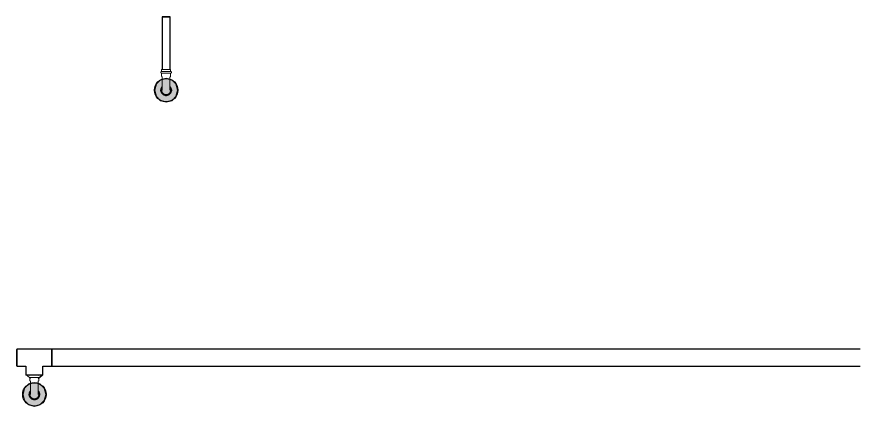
# Model space of a CAD drawing. Header units: inches. Extents: x -3327 to -1, y 8 to 1328.
# Drawn here: x -2727 to -2583, y 317.7 to 384.1 of the extents above; entities that cross this region are included whole.
import ezdxf

# ---------------------------------------------------------------- set-up
doc = ezdxf.new("R2010")
doc.units = ezdxf.units.IN
doc.header["$MEASUREMENT"] = 0
doc.layers.add('P-PIPE', color=3, linetype='Continuous', lineweight=9)
doc.layers.add('X - REF - FP', color=7, linetype='Continuous', true_color=0xb90000)

# ---------------------------------------------------------------- blocks, each defined once
blk = doc.blocks.new('Victaulic-VicPress316-Elbow 90-45deg Style P568_P571 - Standard-V6-SECOND LEVEL')
at = {"layer": 'P-PIPE'}
for p, q in [((-388.77, 322.6), (-388.77, 322.18)), ((-387.23, 322.92), (-387.22, 322.92)), ((-387.23, 322.18), (-387.23, 322.6)), ((-388.66, 322.03), (-388.66, 321.14)), ((-387.34, 321.14), (-387.34, 322.03))]:
    blk.add_line(p, q, dxfattribs=at)
at = {"layer": 'P-PIPE', "flags": 128}
for points in [[(-388.77, 322.63), (-388.77, 322.63), (-388.78, 322.63), (-388.78, 322.63), (-388.79, 322.64), (-388.8, 322.64), (-388.8, 322.64), (-388.81, 322.64), (-388.81, 322.64), (-388.82, 322.64), (-388.82, 322.64), (-388.83, 322.65), (-388.83, 322.65), (-388.84, 322.65), (-388.84, 322.66), (-388.85, 322.66), (-388.85, 322.66), (-388.86, 322.67), (-388.86, 322.67), (-388.87, 322.67), (-388.87, 322.68), (-388.87, 322.68), (-388.88, 322.69), (-388.88, 322.69), (-388.89, 322.7), (-388.89, 322.7), (-388.89, 322.71), (-388.89, 322.71), (-388.9, 322.72), (-388.9, 322.72), (-388.9, 322.73)], [(-388.78, 322.92), (-388.78, 322.92), (-388.77, 322.92)], [(-388.76, 322.92), (-388.76, 322.92), (-388.77, 322.92), (-388.77, 322.92), (-388.77, 322.92)], [(-388.77, 322.92), (-388.77, 322.92), (-388.76, 322.92), (-388.76, 322.92)], [(-388.75, 322.63), (-388.76, 322.63), (-388.76, 322.63), (-388.76, 322.63), (-388.77, 322.63), (-388.77, 322.63), (-388.77, 322.63)], [(-388.77, 322.63), (-388.77, 322.63), (-388.76, 322.63), (-388.76, 322.63), (-388.76, 322.63), (-388.75, 322.63), (-388.74, 322.63), (-388.74, 322.63), (-388.73, 322.63), (-388.72, 322.63), (-388.71, 322.63), (-388.69, 322.63), (-388.68, 322.63), (-388.67, 322.63), (-388.65, 322.63), (-388.63, 322.63), (-388.61, 322.63), (-388.6, 322.63), (-388.58, 322.63), (-388.56, 322.63), (-388.53, 322.63), (-388.51, 322.63), (-388.49, 322.63), (-388.46, 322.63), (-388.44, 322.63), (-388.41, 322.63), (-388.39, 322.63), (-388.36, 322.63), (-388.33, 322.63), (-388.31, 322.63), (-388.28, 322.63), (-388.25, 322.63), (-388.22, 322.63), (-388.19, 322.63), (-388.16, 322.63), (-388.13, 322.63), (-388.1, 322.63), (-388.07, 322.63), (-388.04, 322.63), (-388.02, 322.63)], [(-387.97, 322.63), (-387.94, 322.63), (-387.91, 322.63), (-387.88, 322.63), (-387.85, 322.63), (-387.82, 322.63), (-387.79, 322.63), (-387.76, 322.63), (-387.73, 322.63), (-387.7, 322.63), (-387.67, 322.63), (-387.65, 322.63), (-387.62, 322.63), (-387.59, 322.63), (-387.57, 322.63), (-387.54, 322.63), (-387.52, 322.63), (-387.49, 322.63), (-387.47, 322.63), (-387.45, 322.63), (-387.43, 322.63), (-387.41, 322.63), (-387.39, 322.63), (-387.37, 322.63), (-387.36, 322.63), (-387.34, 322.63), (-387.32, 322.63), (-387.31, 322.63), (-387.3, 322.63), (-387.29, 322.63), (-387.28, 322.63), (-387.27, 322.63), (-387.26, 322.63), (-387.25, 322.63), (-387.24, 322.63), (-387.24, 322.63), (-387.24, 322.63), (-387.23, 322.63), (-387.23, 322.63), (-387.23, 322.63)], [(-387.23, 322.63), (-387.23, 322.63), (-387.24, 322.63), (-387.24, 322.63), (-387.24, 322.63), (-387.25, 322.63)], [(-387.24, 322.92), (-387.24, 322.92), (-387.23, 322.92), (-387.23, 322.92), (-387.23, 322.92)], [(-387.23, 322.92), (-387.23, 322.92), (-387.24, 322.92), (-387.24, 322.92), (-387.24, 322.92)], [(-387.1, 322.72), (-387.1, 322.72), (-387.1, 322.71), (-387.11, 322.71), (-387.11, 322.7), (-387.11, 322.7), (-387.12, 322.69), (-387.12, 322.69), (-387.12, 322.68), (-387.13, 322.68), (-387.13, 322.68), (-387.14, 322.67), (-387.14, 322.67), (-387.14, 322.66), (-387.15, 322.66), (-387.15, 322.66), (-387.16, 322.65), (-387.16, 322.65), (-387.17, 322.65), (-387.17, 322.65), (-387.18, 322.64), (-387.18, 322.64), (-387.19, 322.64), (-387.2, 322.64), (-387.2, 322.64), (-387.21, 322.64), (-387.21, 322.63), (-387.22, 322.63), (-387.22, 322.63), (-387.23, 322.63), (-387.23, 322.63)], [(-388.66, 321.96), (-388.67, 321.97), (-388.67, 321.98), (-388.68, 321.98), (-388.69, 321.99), (-388.7, 322), (-388.7, 322.01), (-388.71, 322.02), (-388.72, 322.03), (-388.72, 322.04), (-388.73, 322.04), (-388.73, 322.05), (-388.74, 322.06), (-388.74, 322.07), (-388.75, 322.08), (-388.75, 322.09), (-388.76, 322.1), (-388.76, 322.12), (-388.76, 322.13), (-388.76, 322.14), (-388.76, 322.15), (-388.77, 322.16), (-388.77, 322.17), (-388.77, 322.18), (-388.77, 322.18)], [(-388.66, 321.14), (-388.66, 321.08), (-388.66, 321.02), (-388.66, 320.97), (-388.66, 320.91), (-388.66, 320.86), (-388.66, 320.8), (-388.66, 320.75), (-388.66, 320.7), (-388.66, 320.65), (-388.66, 320.59), (-388.66, 320.54), (-388.66, 320.49), (-388.66, 320.44), (-388.66, 320.4), (-388.66, 320.35), (-388.66, 320.3), (-388.66, 320.26), (-388.66, 320.22), (-388.66, 320.18), (-388.66, 320.14), (-388.66, 320.1), (-388.66, 320.06), (-388.66, 320.03), (-388.66, 319.99), (-388.66, 319.96), (-388.66, 319.93), (-388.66, 319.91), (-388.66, 319.88), (-388.66, 319.86), (-388.66, 319.84), (-388.66, 319.82), (-388.66, 319.8), (-388.66, 319.79), (-388.66, 319.77), (-388.66, 319.76), (-388.66, 319.75), (-388.66, 319.75), (-388.66, 319.74), (-388.66, 319.74), (-388.66, 319.74)], [(-387.23, 322.18), (-387.23, 322.17), (-387.23, 322.16), (-387.24, 322.15), (-387.24, 322.14), (-387.24, 322.13), (-387.24, 322.12), (-387.24, 322.11), (-387.25, 322.1), (-387.25, 322.09), (-387.26, 322.08), (-387.26, 322.07), (-387.26, 322.06), (-387.27, 322.05), (-387.28, 322.04), (-387.28, 322.03), (-387.29, 322.02), (-387.29, 322.01), (-387.3, 322), (-387.31, 321.99), (-387.32, 321.99), (-387.32, 321.98), (-387.33, 321.97), (-387.34, 321.97), (-387.34, 321.96)], [(-387.34, 319.74), (-387.34, 319.74), (-387.34, 319.75), (-387.34, 319.75), (-387.34, 319.76), (-387.34, 319.77), (-387.34, 319.78), (-387.34, 319.8), (-387.34, 319.81), (-387.34, 319.83), (-387.34, 319.85), (-387.34, 319.88), (-387.34, 319.9), (-387.34, 319.93), (-387.34, 319.96), (-387.34, 319.99), (-387.34, 320.02), (-387.34, 320.05), (-387.34, 320.09), (-387.34, 320.13), (-387.34, 320.17), (-387.34, 320.21), (-387.34, 320.25), (-387.34, 320.29), (-387.34, 320.34), (-387.34, 320.38), (-387.34, 320.43), (-387.34, 320.48), (-387.34, 320.53), (-387.34, 320.58), (-387.34, 320.63), (-387.34, 320.68), (-387.34, 320.74), (-387.34, 320.79), (-387.34, 320.84), (-387.34, 320.9), (-387.34, 320.95), (-387.34, 321.01), (-387.34, 321.07), (-387.34, 321.12), (-387.34, 321.14)], [(-388.66, 320.37), (-388.68, 320.35), (-388.7, 320.32), (-388.73, 320.3), (-388.75, 320.27), (-388.77, 320.24), (-388.79, 320.2), (-388.8, 320.17), (-388.82, 320.14), (-388.84, 320.11), (-388.85, 320.07), (-388.86, 320.04), (-388.87, 320), (-388.88, 319.97), (-388.89, 319.93), (-388.9, 319.9), (-388.9, 319.86), (-388.91, 319.83), (-388.91, 319.79), (-388.91, 319.75), (-388.91, 319.72), (-388.91, 319.68), (-388.91, 319.64), (-388.9, 319.61), (-388.9, 319.57), (-388.89, 319.54), (-388.88, 319.5), (-388.87, 319.47), (-388.86, 319.43), (-388.84, 319.4), (-388.83, 319.36), (-388.81, 319.33), (-388.8, 319.3), (-388.78, 319.27), (-388.76, 319.24), (-388.74, 319.21), (-388.72, 319.18), (-388.69, 319.15), (-388.67, 319.12), (-388.64, 319.1), (-388.62, 319.07), (-388.59, 319.05), (-388.56, 319.02), (-388.53, 319), (-388.5, 318.98), (-388.47, 318.96), (-388.44, 318.94), (-388.41, 318.93), (-388.37, 318.91), (-388.34, 318.9), (-388.31, 318.88), (-388.27, 318.87), (-388.24, 318.86), (-388.2, 318.85), (-388.16, 318.85), (-388.13, 318.84), (-388.09, 318.84), (-388.06, 318.83), (-388.02, 318.83), (-388, 318.83)], [(-388.66, 320.13), (-388.68, 320.1), (-388.69, 320.08), (-388.7, 320.05), (-388.71, 320.02), (-388.72, 319.99), (-388.73, 319.96), (-388.74, 319.93), (-388.75, 319.9), (-388.76, 319.87), (-388.76, 319.84), (-388.76, 319.81), (-388.77, 319.78), (-388.77, 319.75), (-388.77, 319.72), (-388.76, 319.69), (-388.76, 319.66), (-388.76, 319.63), (-388.75, 319.6), (-388.75, 319.57), (-388.74, 319.54), (-388.73, 319.51), (-388.72, 319.48), (-388.71, 319.45), (-388.7, 319.42), (-388.68, 319.4), (-388.67, 319.37), (-388.65, 319.34), (-388.64, 319.32), (-388.62, 319.29), (-388.6, 319.27), (-388.58, 319.24), (-388.56, 319.22), (-388.54, 319.2), (-388.52, 319.18), (-388.49, 319.16), (-388.47, 319.14), (-388.45, 319.12), (-388.42, 319.1), (-388.4, 319.09), (-388.37, 319.07), (-388.34, 319.06), (-388.31, 319.04), (-388.29, 319.03), (-388.26, 319.02), (-388.23, 319.01), (-388.2, 319), (-388.17, 319), (-388.14, 318.99), (-388.11, 318.98), (-388.08, 318.98), (-388.05, 318.98), (-388.02, 318.98), (-388, 318.98)], [(-388, 318.83), (-387.96, 318.83), (-387.93, 318.83), (-387.89, 318.84), (-387.85, 318.84), (-387.82, 318.85), (-387.78, 318.86), (-387.75, 318.87), (-387.71, 318.88), (-387.68, 318.89), (-387.64, 318.9), (-387.61, 318.92), (-387.58, 318.93), (-387.55, 318.95), (-387.52, 318.97), (-387.49, 318.99), (-387.46, 319.01), (-387.43, 319.03), (-387.4, 319.06), (-387.37, 319.08), (-387.35, 319.11), (-387.32, 319.13), (-387.3, 319.16), (-387.27, 319.19), (-387.25, 319.22), (-387.23, 319.25), (-387.21, 319.28), (-387.2, 319.31), (-387.18, 319.35), (-387.16, 319.38), (-387.15, 319.41), (-387.14, 319.45), (-387.13, 319.48), (-387.12, 319.52), (-387.11, 319.55), (-387.1, 319.59), (-387.1, 319.62), (-387.09, 319.66), (-387.09, 319.7), (-387.09, 319.73), (-387.09, 319.77), (-387.09, 319.81), (-387.09, 319.84), (-387.1, 319.88), (-387.1, 319.91), (-387.11, 319.95), (-387.12, 319.99), (-387.13, 320.02), (-387.14, 320.05), (-387.16, 320.09), (-387.17, 320.12), (-387.19, 320.16), (-387.2, 320.19), (-387.22, 320.22), (-387.24, 320.25), (-387.26, 320.28), (-387.28, 320.31), (-387.31, 320.34), (-387.33, 320.36)], [(-388, 318.98), (-387.97, 318.98), (-387.94, 318.98), (-387.91, 318.98), (-387.88, 318.99), (-387.85, 318.99), (-387.82, 319), (-387.79, 319.01), (-387.76, 319.02), (-387.73, 319.03), (-387.7, 319.04), (-387.67, 319.05), (-387.65, 319.06), (-387.62, 319.08), (-387.59, 319.09), (-387.57, 319.11), (-387.54, 319.13), (-387.52, 319.15), (-387.49, 319.17), (-387.47, 319.19), (-387.45, 319.21), (-387.43, 319.23), (-387.41, 319.25), (-387.39, 319.28), (-387.37, 319.3), (-387.36, 319.33), (-387.34, 319.35), (-387.32, 319.38), (-387.31, 319.41), (-387.3, 319.44), (-387.29, 319.47), (-387.28, 319.49), (-387.27, 319.52), (-387.26, 319.55), (-387.25, 319.58), (-387.24, 319.61), (-387.24, 319.64), (-387.24, 319.67), (-387.23, 319.7), (-387.23, 319.73), (-387.23, 319.77), (-387.24, 319.8), (-387.24, 319.83), (-387.24, 319.86), (-387.25, 319.89), (-387.25, 319.92), (-387.26, 319.95), (-387.27, 319.98), (-387.28, 320.01), (-387.29, 320.03), (-387.3, 320.06), (-387.32, 320.09), (-387.33, 320.12), (-387.34, 320.14)]]:
    blk.add_lwpolyline(points, dxfattribs=at)
blk = doc.blocks.new('Victaulic-VicPress316-Elbow 90-45deg Style P568_P571 - Standard-V2-SECOND LEVEL')
at = {"layer": 'P-PIPE'}
for p, q in [((-3203.7, 731.1), (-3203.7, 730.2)), ((-3202.39, 730.21), (-3202.39, 731.1)), ((-3203.81, 730.05), (-3203.81, 729.6)), ((-3203.05, 729.6), (-3203.81, 729.6)), ((-3203.81, 729.31), (-3203.81, 728.97)), ((-3203.05, 729.31), (-3203.81, 729.31)), ((-3203.81, 728.97), (-3203.05, 728.97)), ((-3202.28, 729.6), (-3203.05, 729.6)), ((-3202.28, 729.31), (-3203.05, 729.31)), ((-3203.05, 728.97), (-3202.28, 728.97)), ((-3202.28, 729.6), (-3202.28, 730.05)), ((-3202.28, 728.97), (-3202.28, 729.31))]:
    blk.add_line(p, q, dxfattribs=at)
at = {"layer": 'P-PIPE', "flags": 128}
for points in [[(-3203.05, 733.4), (-3203.08, 733.4), (-3203.12, 733.4), (-3203.16, 733.4), (-3203.19, 733.39), (-3203.23, 733.38), (-3203.26, 733.38), (-3203.3, 733.37), (-3203.33, 733.36), (-3203.37, 733.34), (-3203.4, 733.33), (-3203.43, 733.32), (-3203.47, 733.3), (-3203.5, 733.28), (-3203.53, 733.26), (-3203.56, 733.24), (-3203.59, 733.22), (-3203.62, 733.2), (-3203.65, 733.18), (-3203.67, 733.15), (-3203.7, 733.13), (-3203.73, 733.1), (-3203.75, 733.07), (-3203.77, 733.04), (-3203.79, 733.01), (-3203.81, 732.98), (-3203.83, 732.95), (-3203.85, 732.92), (-3203.87, 732.89), (-3203.88, 732.85), (-3203.9, 732.82), (-3203.91, 732.79), (-3203.92, 732.75), (-3203.93, 732.72), (-3203.94, 732.68), (-3203.94, 732.65), (-3203.95, 732.61), (-3203.95, 732.57), (-3203.96, 732.54), (-3203.96, 732.5), (-3203.96, 732.46), (-3203.96, 732.43), (-3203.95, 732.39), (-3203.95, 732.35), (-3203.94, 732.32), (-3203.93, 732.28), (-3203.93, 732.25), (-3203.91, 732.21), (-3203.9, 732.18), (-3203.89, 732.14), (-3203.88, 732.11), (-3203.86, 732.08), (-3203.84, 732.05), (-3203.82, 732.01), (-3203.8, 731.98), (-3203.78, 731.95), (-3203.76, 731.92), (-3203.74, 731.9), (-3203.71, 731.87)], [(-3203.05, 733.26), (-3203.08, 733.26), (-3203.11, 733.25), (-3203.14, 733.25), (-3203.17, 733.25), (-3203.2, 733.24), (-3203.23, 733.23), (-3203.26, 733.23), (-3203.29, 733.22), (-3203.32, 733.21), (-3203.34, 733.2), (-3203.37, 733.18), (-3203.4, 733.17), (-3203.43, 733.16), (-3203.45, 733.14), (-3203.48, 733.12), (-3203.5, 733.1), (-3203.53, 733.09), (-3203.55, 733.07), (-3203.57, 733.05), (-3203.6, 733.02), (-3203.62, 733), (-3203.64, 732.98), (-3203.66, 732.95), (-3203.67, 732.93), (-3203.69, 732.9), (-3203.71, 732.88), (-3203.72, 732.85), (-3203.74, 732.82), (-3203.75, 732.8), (-3203.76, 732.77), (-3203.77, 732.74), (-3203.78, 732.71), (-3203.79, 732.68), (-3203.8, 732.65), (-3203.8, 732.62), (-3203.81, 732.59), (-3203.81, 732.56), (-3203.81, 732.53), (-3203.81, 732.5), (-3203.81, 732.47), (-3203.81, 732.44), (-3203.81, 732.41), (-3203.8, 732.38), (-3203.8, 732.35), (-3203.79, 732.32), (-3203.78, 732.29), (-3203.78, 732.26), (-3203.77, 732.23), (-3203.76, 732.2), (-3203.74, 732.17), (-3203.73, 732.14), (-3203.72, 732.12), (-3203.7, 732.1)], [(-3202.39, 731.86), (-3202.37, 731.88), (-3202.34, 731.91), (-3202.32, 731.94), (-3202.3, 731.97), (-3202.28, 732), (-3202.26, 732.03), (-3202.24, 732.06), (-3202.23, 732.09), (-3202.21, 732.13), (-3202.2, 732.16), (-3202.18, 732.19), (-3202.17, 732.23), (-3202.16, 732.26), (-3202.15, 732.3), (-3202.15, 732.33), (-3202.14, 732.37), (-3202.14, 732.41), (-3202.14, 732.44), (-3202.13, 732.48), (-3202.13, 732.52), (-3202.14, 732.55), (-3202.14, 732.59), (-3202.14, 732.63), (-3202.15, 732.66), (-3202.16, 732.7), (-3202.17, 732.73), (-3202.18, 732.77), (-3202.19, 732.8), (-3202.2, 732.84), (-3202.22, 732.87), (-3202.23, 732.9), (-3202.25, 732.93), (-3202.27, 732.97), (-3202.29, 733), (-3202.31, 733.03), (-3202.33, 733.06), (-3202.35, 733.08), (-3202.38, 733.11), (-3202.4, 733.14), (-3202.43, 733.16), (-3202.46, 733.19), (-3202.49, 733.21), (-3202.51, 733.23), (-3202.55, 733.25), (-3202.58, 733.27), (-3202.61, 733.29), (-3202.64, 733.31), (-3202.67, 733.32), (-3202.71, 733.34), (-3202.74, 733.35), (-3202.78, 733.36), (-3202.81, 733.37), (-3202.85, 733.38), (-3202.88, 733.39), (-3202.92, 733.39), (-3202.95, 733.4), (-3202.99, 733.4), (-3203.03, 733.4), (-3203.05, 733.4)], [(-3202.39, 732.1), (-3202.37, 732.13), (-3202.36, 732.16), (-3202.34, 732.18), (-3202.33, 732.21), (-3202.32, 732.24), (-3202.31, 732.27), (-3202.3, 732.3), (-3202.3, 732.33), (-3202.29, 732.36), (-3202.29, 732.39), (-3202.28, 732.42), (-3202.28, 732.45), (-3202.28, 732.48), (-3202.28, 732.51), (-3202.28, 732.54), (-3202.28, 732.57), (-3202.29, 732.6), (-3202.29, 732.63), (-3202.3, 732.66), (-3202.31, 732.69), (-3202.32, 732.72), (-3202.33, 732.75), (-3202.34, 732.78), (-3202.35, 732.81), (-3202.36, 732.84), (-3202.38, 732.86), (-3202.39, 732.89), (-3202.41, 732.92), (-3202.43, 732.94), (-3202.44, 732.97), (-3202.46, 732.99), (-3202.48, 733.01), (-3202.51, 733.03), (-3202.53, 733.06), (-3202.55, 733.08), (-3202.58, 733.09), (-3202.6, 733.11), (-3202.62, 733.13), (-3202.65, 733.15), (-3202.68, 733.16), (-3202.7, 733.18), (-3202.73, 733.19), (-3202.76, 733.2), (-3202.79, 733.21), (-3202.82, 733.22), (-3202.85, 733.23), (-3202.88, 733.24), (-3202.91, 733.24), (-3202.94, 733.25), (-3202.97, 733.25), (-3203, 733.26), (-3203.03, 733.26), (-3203.05, 733.26)], [(-3203.7, 732.49), (-3203.7, 732.49), (-3203.7, 732.49), (-3203.7, 732.48), (-3203.7, 732.47), (-3203.7, 732.46), (-3203.7, 732.45), (-3203.7, 732.44), (-3203.7, 732.42), (-3203.7, 732.4), (-3203.7, 732.38), (-3203.7, 732.36), (-3203.7, 732.33), (-3203.7, 732.31), (-3203.7, 732.28), (-3203.7, 732.25), (-3203.7, 732.21), (-3203.7, 732.18), (-3203.7, 732.14), (-3203.7, 732.11), (-3203.7, 732.07), (-3203.7, 732.03), (-3203.7, 731.98), (-3203.7, 731.94), (-3203.7, 731.9), (-3203.7, 731.85), (-3203.7, 731.8), (-3203.7, 731.75), (-3203.7, 731.7), (-3203.7, 731.65), (-3203.7, 731.6), (-3203.7, 731.55), (-3203.7, 731.5), (-3203.7, 731.44), (-3203.7, 731.39), (-3203.7, 731.33), (-3203.7, 731.28), (-3203.7, 731.22), (-3203.7, 731.17), (-3203.7, 731.11), (-3203.7, 731.1)], [(-3202.39, 731.1), (-3202.39, 731.15), (-3202.39, 731.21), (-3202.39, 731.26), (-3202.39, 731.32), (-3202.39, 731.37), (-3202.39, 731.43), (-3202.39, 731.48), (-3202.39, 731.54), (-3202.39, 731.59), (-3202.39, 731.64), (-3202.39, 731.69), (-3202.39, 731.74), (-3202.39, 731.79), (-3202.39, 731.84), (-3202.39, 731.88), (-3202.39, 731.93), (-3202.39, 731.97), (-3202.39, 732.02), (-3202.39, 732.06), (-3202.39, 732.1), (-3202.39, 732.13), (-3202.39, 732.17), (-3202.39, 732.21), (-3202.39, 732.24), (-3202.39, 732.27), (-3202.39, 732.3), (-3202.39, 732.33), (-3202.39, 732.35), (-3202.39, 732.37), (-3202.39, 732.4), (-3202.39, 732.41), (-3202.39, 732.43), (-3202.39, 732.45), (-3202.39, 732.46), (-3202.39, 732.47), (-3202.39, 732.48), (-3202.39, 732.48), (-3202.39, 732.49), (-3202.39, 732.49), (-3202.39, 732.49)], [(-3203.81, 730.05), (-3203.81, 730.06), (-3203.81, 730.07), (-3203.81, 730.08), (-3203.81, 730.09), (-3203.81, 730.11), (-3203.8, 730.12), (-3203.8, 730.13), (-3203.8, 730.14), (-3203.8, 730.15), (-3203.79, 730.16), (-3203.79, 730.17), (-3203.78, 730.18), (-3203.78, 730.19), (-3203.77, 730.2), (-3203.76, 730.2), (-3203.76, 730.21), (-3203.75, 730.22), (-3203.74, 730.23), (-3203.74, 730.24), (-3203.73, 730.25), (-3203.72, 730.25), (-3203.71, 730.26), (-3203.71, 730.27), (-3203.7, 730.27)], [(-3202.39, 730.27), (-3202.38, 730.26), (-3202.37, 730.26), (-3202.36, 730.25), (-3202.36, 730.24), (-3202.35, 730.23), (-3202.34, 730.22), (-3202.33, 730.22), (-3202.33, 730.21), (-3202.32, 730.2), (-3202.32, 730.19), (-3202.31, 730.18), (-3202.31, 730.17), (-3202.3, 730.16), (-3202.3, 730.15), (-3202.29, 730.14), (-3202.29, 730.13), (-3202.29, 730.12), (-3202.29, 730.11), (-3202.28, 730.1), (-3202.28, 730.09), (-3202.28, 730.07), (-3202.28, 730.06), (-3202.28, 730.05), (-3202.28, 730.05)], [(-3203.81, 729.31), (-3203.82, 729.31), (-3203.82, 729.31), (-3203.83, 729.31), (-3203.84, 729.31), (-3203.84, 729.31), (-3203.85, 729.31), (-3203.85, 729.31), (-3203.86, 729.32), (-3203.86, 729.32), (-3203.87, 729.32), (-3203.87, 729.32), (-3203.88, 729.32), (-3203.88, 729.33), (-3203.89, 729.33), (-3203.89, 729.33), (-3203.9, 729.34), (-3203.9, 729.34), (-3203.91, 729.34), (-3203.91, 729.35), (-3203.92, 729.35), (-3203.92, 729.36), (-3203.92, 729.36), (-3203.93, 729.37), (-3203.93, 729.37), (-3203.93, 729.38), (-3203.94, 729.38), (-3203.94, 729.39), (-3203.94, 729.39), (-3203.95, 729.4), (-3203.95, 729.4), (-3203.95, 729.41), (-3203.95, 729.41), (-3203.95, 729.42), (-3203.95, 729.42), (-3203.96, 729.43), (-3203.96, 729.44), (-3203.96, 729.44), (-3203.96, 729.45), (-3203.96, 729.45), (-3203.96, 729.46), (-3203.96, 729.46), (-3203.96, 729.47), (-3203.96, 729.48), (-3203.96, 729.48), (-3203.95, 729.49), (-3203.95, 729.49), (-3203.95, 729.5), (-3203.95, 729.5), (-3203.95, 729.51), (-3203.94, 729.51), (-3203.94, 729.52), (-3203.94, 729.52), (-3203.94, 729.53), (-3203.93, 729.53), (-3203.93, 729.54), (-3203.93, 729.54), (-3203.92, 729.55), (-3203.92, 729.55), (-3203.92, 729.56), (-3203.91, 729.56), (-3203.91, 729.57), (-3203.9, 729.57), (-3203.9, 729.57), (-3203.89, 729.58), (-3203.89, 729.58), (-3203.88, 729.58), (-3203.88, 729.58), (-3203.87, 729.59), (-3203.87, 729.59), (-3203.86, 729.59), (-3203.86, 729.59), (-3203.85, 729.59), (-3203.84, 729.6), (-3203.84, 729.6), (-3203.83, 729.6), (-3203.83, 729.6), (-3203.82, 729.6), (-3203.82, 729.6), (-3203.81, 729.6)], [(-3203.05, 729.6), (-3203.08, 729.6), (-3203.11, 729.6), (-3203.14, 729.6), (-3203.17, 729.6), (-3203.2, 729.6), (-3203.23, 729.6), (-3203.26, 729.6), (-3203.29, 729.6), (-3203.32, 729.6), (-3203.34, 729.6), (-3203.37, 729.6), (-3203.4, 729.6), (-3203.43, 729.6), (-3203.45, 729.6), (-3203.48, 729.6), (-3203.5, 729.6), (-3203.53, 729.6), (-3203.55, 729.6), (-3203.57, 729.6), (-3203.6, 729.6), (-3203.62, 729.6), (-3203.64, 729.6), (-3203.66, 729.6), (-3203.67, 729.6), (-3203.69, 729.6), (-3203.71, 729.6), (-3203.72, 729.6), (-3203.74, 729.6), (-3203.75, 729.6), (-3203.76, 729.6), (-3203.77, 729.6), (-3203.78, 729.6), (-3203.79, 729.6), (-3203.8, 729.6), (-3203.8, 729.6), (-3203.81, 729.6), (-3203.81, 729.6), (-3203.81, 729.6), (-3203.81, 729.6), (-3203.81, 729.6)], [(-3203.81, 729.6), (-3203.81, 729.6), (-3203.81, 729.6), (-3203.81, 729.6), (-3203.8, 729.6), (-3203.8, 729.6), (-3203.79, 729.6), (-3203.78, 729.6), (-3203.77, 729.6)], [(-3203.77, 729.31), (-3203.78, 729.31), (-3203.79, 729.31), (-3203.8, 729.31), (-3203.8, 729.31), (-3203.81, 729.31), (-3203.81, 729.31), (-3203.81, 729.31), (-3203.81, 729.31), (-3203.81, 729.31)], [(-3203.81, 729.31), (-3203.81, 729.31), (-3203.81, 729.31), (-3203.81, 729.31), (-3203.8, 729.31), (-3203.8, 729.31), (-3203.79, 729.31), (-3203.78, 729.31), (-3203.77, 729.31), (-3203.76, 729.31), (-3203.75, 729.31), (-3203.74, 729.31), (-3203.73, 729.31), (-3203.71, 729.31), (-3203.7, 729.31), (-3203.68, 729.31), (-3203.66, 729.31), (-3203.64, 729.31), (-3203.62, 729.31), (-3203.6, 729.31), (-3203.58, 729.31), (-3203.56, 729.31), (-3203.53, 729.31), (-3203.51, 729.31), (-3203.49, 729.31), (-3203.46, 729.31), (-3203.43, 729.31), (-3203.41, 729.31), (-3203.38, 729.31), (-3203.35, 729.31), (-3203.32, 729.31), (-3203.29, 729.31), (-3203.27, 729.31), (-3203.24, 729.31), (-3203.21, 729.31), (-3203.18, 729.31), (-3203.15, 729.31), (-3203.12, 729.31), (-3203.08, 729.31), (-3203.05, 729.31), (-3203.05, 729.31)], [(-3202.28, 729.6), (-3202.28, 729.6), (-3202.28, 729.6), (-3202.29, 729.6), (-3202.29, 729.6), (-3202.29, 729.6), (-3202.3, 729.6), (-3202.31, 729.6), (-3202.32, 729.6), (-3202.33, 729.6), (-3202.34, 729.6), (-3202.35, 729.6), (-3202.37, 729.6), (-3202.38, 729.6), (-3202.4, 729.6), (-3202.41, 729.6), (-3202.43, 729.6), (-3202.45, 729.6), (-3202.47, 729.6), (-3202.49, 729.6), (-3202.51, 729.6), (-3202.53, 729.6), (-3202.56, 729.6), (-3202.58, 729.6), (-3202.61, 729.6), (-3202.63, 729.6), (-3202.66, 729.6), (-3202.68, 729.6), (-3202.71, 729.6), (-3202.74, 729.6), (-3202.77, 729.6), (-3202.8, 729.6), (-3202.83, 729.6), (-3202.86, 729.6), (-3202.89, 729.6), (-3202.92, 729.6), (-3202.95, 729.6), (-3202.98, 729.6), (-3203.01, 729.6), (-3203.04, 729.6), (-3203.05, 729.6)], [(-3203.05, 729.31), (-3203.02, 729.31), (-3202.98, 729.31), (-3202.95, 729.31), (-3202.92, 729.31), (-3202.89, 729.31), (-3202.86, 729.31), (-3202.83, 729.31), (-3202.8, 729.31), (-3202.78, 729.31), (-3202.75, 729.31), (-3202.72, 729.31), (-3202.69, 729.31), (-3202.67, 729.31), (-3202.64, 729.31), (-3202.61, 729.31), (-3202.59, 729.31), (-3202.56, 729.31), (-3202.54, 729.31), (-3202.52, 729.31), (-3202.5, 729.31), (-3202.48, 729.31), (-3202.46, 729.31), (-3202.44, 729.31), (-3202.42, 729.31), (-3202.4, 729.31), (-3202.39, 729.31), (-3202.37, 729.31), (-3202.36, 729.31), (-3202.34, 729.31), (-3202.33, 729.31), (-3202.32, 729.31), (-3202.31, 729.31), (-3202.3, 729.31), (-3202.3, 729.31), (-3202.29, 729.31), (-3202.29, 729.31), (-3202.28, 729.31), (-3202.28, 729.31), (-3202.28, 729.31), (-3202.28, 729.31)], [(-3202.32, 729.6), (-3202.31, 729.6), (-3202.3, 729.6), (-3202.3, 729.6), (-3202.29, 729.6), (-3202.29, 729.6), (-3202.28, 729.6), (-3202.28, 729.6), (-3202.28, 729.6), (-3202.28, 729.6)], [(-3202.28, 729.31), (-3202.28, 729.31), (-3202.28, 729.31), (-3202.29, 729.31), (-3202.29, 729.31), (-3202.29, 729.31), (-3202.3, 729.31), (-3202.31, 729.31), (-3202.32, 729.31)], [(-3202.28, 729.6), (-3202.27, 729.6), (-3202.27, 729.6), (-3202.26, 729.6), (-3202.26, 729.6), (-3202.25, 729.6), (-3202.24, 729.6), (-3202.24, 729.59), (-3202.23, 729.59), (-3202.23, 729.59), (-3202.22, 729.59), (-3202.22, 729.59), (-3202.21, 729.58), (-3202.21, 729.58), (-3202.2, 729.58), (-3202.2, 729.57), (-3202.19, 729.57), (-3202.19, 729.57), (-3202.18, 729.56), (-3202.18, 729.56), (-3202.18, 729.56), (-3202.17, 729.55), (-3202.17, 729.55), (-3202.16, 729.54), (-3202.16, 729.54), (-3202.16, 729.53), (-3202.15, 729.53), (-3202.15, 729.52), (-3202.15, 729.52), (-3202.15, 729.51), (-3202.14, 729.51), (-3202.14, 729.5), (-3202.14, 729.5), (-3202.14, 729.49), (-3202.14, 729.48), (-3202.14, 729.48), (-3202.14, 729.47), (-3202.13, 729.47), (-3202.13, 729.46), (-3202.13, 729.46), (-3202.13, 729.45), (-3202.13, 729.44), (-3202.13, 729.44), (-3202.14, 729.43), (-3202.14, 729.43), (-3202.14, 729.42), (-3202.14, 729.42), (-3202.14, 729.41), (-3202.14, 729.4), (-3202.14, 729.4), (-3202.15, 729.39), (-3202.15, 729.39), (-3202.15, 729.38), (-3202.16, 729.38), (-3202.16, 729.37), (-3202.16, 729.37), (-3202.17, 729.36), (-3202.17, 729.36), (-3202.17, 729.35), (-3202.18, 729.35), (-3202.18, 729.35), (-3202.19, 729.34), (-3202.19, 729.34), (-3202.19, 729.34), (-3202.2, 729.33), (-3202.2, 729.33), (-3202.21, 729.33), (-3202.21, 729.32), (-3202.22, 729.32), (-3202.23, 729.32), (-3202.23, 729.32), (-3202.24, 729.32), (-3202.24, 729.31), (-3202.25, 729.31), (-3202.25, 729.31), (-3202.26, 729.31), (-3202.26, 729.31), (-3202.27, 729.31), (-3202.28, 729.31), (-3202.28, 729.31)]]:
    blk.add_lwpolyline(points, dxfattribs=at)

msp = doc.modelspace()

# ---------------------------------------------------------------- hatches: boundary and pattern name
at = {"layer": 'X - REF - FP'}
for points in [[(-2701.5, 369.64), (-2700.5, 369.9), (-2699.77, 370.64), (-2699.5, 371.64), (-2699.77, 372.64), (-2700.5, 373.37), (-2701.5, 373.64), (-2702.5, 373.37), (-2703.23, 372.64), (-2703.5, 371.64), (-2703.23, 370.64), (-2702.5, 369.9)], [(-2724, 317.74), (-2723, 318.01), (-2722.27, 318.74), (-2722, 319.74), (-2722.27, 320.74), (-2723, 321.47), (-2724, 321.74), (-2725, 321.47), (-2725.73, 320.74), (-2726, 319.74), (-2725.73, 318.74), (-2724.98, 318.01)]]:
    msp.add_hatch(color=256, dxfattribs=at).paths.add_polyline_path(points, flags=0)
h = msp.add_hatch(color=256, dxfattribs=at)
edge = h.paths.add_edge_path(flags=0)
edge.add_arc((-2701.5, 371.64), 2, 0, 360)
h = msp.add_hatch(color=256, dxfattribs=at)
edge = h.paths.add_edge_path(flags=0)
edge.add_arc((-2724, 319.74), 2, 0, 360)

# ---------------------------------------------------------------- linework, layer by layer
for p, q in [((-2702.16, 384.14), (-2702.16, 375.16)), ((-2702.16, 384.14), (-2700.84, 384.14)), ((-2702.14, 384.14), (-2702.16, 384.14)), ((-2702.07, 384.14), (-2702.14, 384.14)), ((-2701.96, 384.14), (-2702.07, 384.14)), ((-2701.83, 384.14), (-2701.96, 384.14)), ((-2701.67, 384.14), (-2701.83, 384.14)), ((-2701.33, 384.14), (-2701.67, 384.14)), ((-2701.17, 384.14), (-2701.33, 384.14)), ((-2701.04, 384.14), (-2701.17, 384.14)), ((-2700.93, 384.14), (-2701.04, 384.14)), ((-2700.86, 384.14), (-2700.93, 384.14)), ((-2700.84, 384.14), (-2700.86, 384.14)), ((-2700.84, 375.16), (-2700.84, 384.14)), ((-2702.5, 373.37), (-2703.23, 372.64)), ((-2701.5, 373.64), (-2702.5, 373.37)), ((-2700.5, 373.37), (-2701.5, 373.64)), ((-2699.77, 372.64), (-2700.5, 373.37)), ((-2703.23, 372.64), (-2703.5, 371.64)), ((-2703.5, 371.64), (-2703.23, 370.64)), ((-2702.5, 371.64), (-2702.24, 371.64)), ((-2700.76, 371.64), (-2700.5, 371.64)), ((-2699.5, 371.64), (-2699.77, 372.64)), ((-2699.77, 370.64), (-2699.5, 371.64)), ((-2703.23, 370.64), (-2702.5, 369.9)), ((-2701.5, 370.64), (-2701.5, 370.9)), ((-2700.5, 369.9), (-2699.77, 370.64)), ((-2702.5, 369.9), (-2701.5, 369.64)), ((-2701.5, 369.64), (-2700.5, 369.9)), ((-2721.01, 327.44), (-2726.99, 327.44)), ((-2726.99, 327.44), (-2726.99, 325.28)), ((-2726.99, 327.25), (-2726.99, 327.39)), ((-2726.99, 327.02), (-2726.99, 327.24)), ((-2726.99, 326.72), (-2726.99, 327.02)), ((-2582.99, 327.44), (-2721.01, 327.44)), ((-2721.01, 325.28), (-2721.01, 327.44)), ((-2721.01, 327.39), (-2721.01, 327.25)), ((-2721.01, 327.24), (-2721.01, 327.02)), ((-2721.01, 327.02), (-2721.01, 326.72)), ((-2726.99, 326.37), (-2726.99, 326.72)), ((-2726.99, 325.63), (-2726.99, 326.37)), ((-2726.99, 325.28), (-2726.99, 325.63)), ((-2721.01, 326.72), (-2721.01, 326.37)), ((-2721.01, 326.37), (-2721.01, 325.63)), ((-2721.01, 325.63), (-2721.01, 325.28)), ((-2726.99, 324.98), (-2726.99, 325.28)), ((-2726.99, 325.28), (-2726.99, 324.56)), ((-2726.99, 324.76), (-2726.99, 324.98)), ((-2726.99, 324.61), (-2726.99, 324.75)), ((-2726.99, 324.56), (-2725.44, 324.56)), ((-2725.44, 324.56), (-2725.44, 323.01)), ((-2722.56, 324.56), (-2721.01, 324.56)), ((-2722.56, 323.01), (-2722.56, 324.56)), ((-2721.01, 324.56), (-2721.01, 325.28)), ((-2721.01, 325.28), (-2721.01, 324.98)), ((-2721.01, 324.98), (-2721.01, 324.76)), ((-2721.01, 324.75), (-2721.01, 324.61)), ((-2721.01, 324.56), (-2582.99, 324.56)), ((-2722.56, 323.01), (-2725.44, 323.01)), ((-2725.31, 323.01), (-2724.65, 322.43)), ((-2723.35, 322.43), (-2722.69, 323.01)), ((-2725, 321.47), (-2725.73, 320.74)), ((-2724, 321.74), (-2725, 321.47)), ((-2723, 321.47), (-2724, 321.74)), ((-2722.27, 320.74), (-2723, 321.47)), ((-2725.73, 320.74), (-2726, 319.74)), ((-2726, 319.74), (-2725.73, 318.74)), ((-2725, 319.74), (-2724.74, 319.74)), ((-2723.26, 319.74), (-2723, 319.74)), ((-2722, 319.74), (-2722.27, 320.74)), ((-2722.27, 318.74), (-2722, 319.74)), ((-2725.73, 318.74), (-2724.98, 318.01)), ((-2724, 318.74), (-2724, 319.01)), ((-2723, 318.01), (-2722.27, 318.74)), ((-2724.98, 318.01), (-2724, 317.74)), ((-2724, 317.74), (-2723, 318.01))]:
    msp.add_line(p, q, dxfattribs=at)
for centre in [(-2701.5, 371.64), (-2724, 319.74)]:
    msp.add_circle(centre, 2, dxfattribs=at)

# ---------------------------------------------------------------- block references
at = {"layer": 'X - REF - FP', "rotation": 180}
msp.add_blockref('Victaulic-VicPress316-Elbow 90-45deg Style P568_P571 - Standard-V2-SECOND LEVEL', (-5904.55, 1104.13), dxfattribs=at)
at = {"layer": 'X - REF - FP'}
msp.add_blockref('Victaulic-VicPress316-Elbow 90-45deg Style P568_P571 - Standard-V6-SECOND LEVEL', (-2336, 0), dxfattribs=at)

doc.saveas('drawing.dxf')
